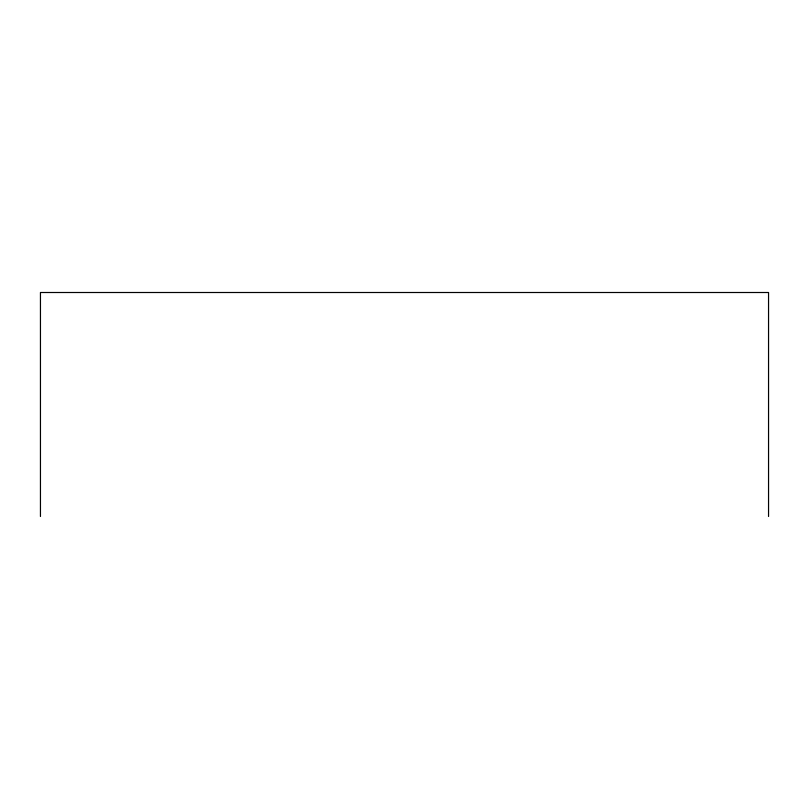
<?xml version="1.0" encoding="UTF-8"?>
<svg xmlns="http://www.w3.org/2000/svg" width="809" height="809" viewBox="0 0 809 809"><rect width="100%" height="100%" fill="white"/><g stroke="black" fill="none" stroke-linecap="round" stroke-linejoin="round"><path stroke-width="1.21" d="M768.55 516.496L768.55 292.504L40.45 292.504L40.45 516.496"/></g></svg>
